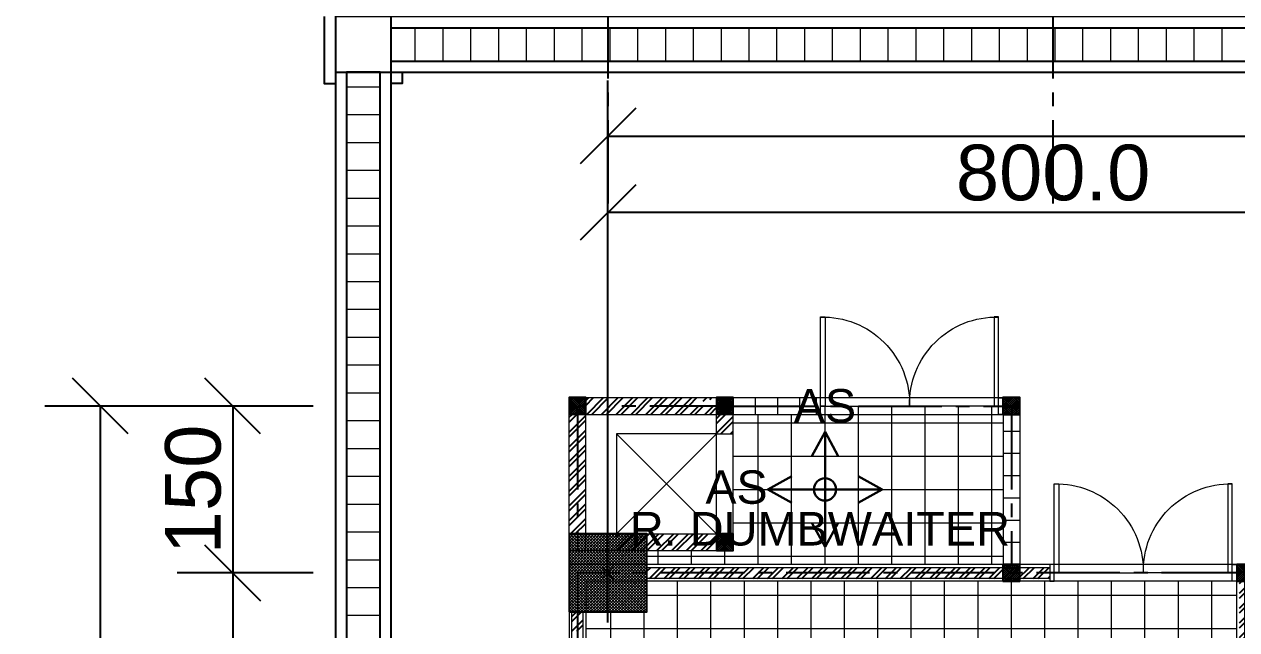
# Model space of a CAD drawing. Header units: inches. Extents: x 249 to 1192, y -18 to 440.
# Drawn here: x 424.26 to 435.16, y 273.08 to 278.52 of the extents above; entities that cross this region are included whole.
import ezdxf

# ---------------------------------------------------------------- set-up
doc = ezdxf.new("R2010")
doc.units = ezdxf.units.IN
doc.header["$MEASUREMENT"] = 0
doc.linetypes.add('CENTER2', pattern=[1.125, 0.75, -0.125, 0.125, -0.125])
for name, color, linetype, lineweight in [('ARSIR BETON', 8, 'Continuous', 0), ('DIMENSI', 85, 'Continuous', 20), ('DINDING', 6, 'Continuous', 0), ('DINDING2', 137, 'Continuous', 20), ('KERAMIKK', 142, 'Continuous', 5), ('kol', 1, 'Continuous', 30), ('KUSEN', 16, 'Continuous', 15), ('NOT', 7, 'Continuous', 9), ('TEXT (KET. RUANG)', 7, 'Continuous', 5)]:
    doc.layers.add(name, color=color, linetype=linetype, lineweight=lineweight)
for name, color, linetype in [('ARSIR DINDING', 64, 'Continuous'), ('AS', 15, 'CENTER2'), ('KOLOM', 5, 'Continuous'), ('SALURAN', 117, 'Continuous')]:
    doc.layers.add(name, color=color, linetype=linetype)
doc.styles.get("Standard").update_dxf_attribs({"font": 'arial.ttf'})
doc.dimstyles.new('UK. GDG PERTEMUAN', dxfattribs={"dimtxt": 0.5, "dimasz": 0.5, "dimexe": 0.5, "dimexo": 0.05, "dimgap": 0.1, "dimtad": 2, "dimdec": 0, "dimlfac": 100, "dimzin": 0, "dimdsep": 46, "dimtxsty": 'Standard', "dimblk": 'OBLIQUE', "dimcen": 0.09, "dimclrd": 8, "dimclre": 256, "dimclrt": 256, "dimadec": 0, "dimazin": 0, "dimtfac": 1, "dimtdec": 0, "dimtofl": 0, "dimtmove": 0, "dimatfit": 3, "dimldrblk": 'OBLIQUE', "dimfxl": 0, "dimtolj": 1, "dimtzin": 0, "dimarcsym": 0})

# ---------------------------------------------------------------- blocks, each defined once
blk = doc.blocks.new('K1')
at = {"layer": 'ARSIR BETON'}
h = blk.add_hatch(dxfattribs=at)
h.set_pattern_fill('ANSI37', color=256, scale=0.15, style=0)
h.set_pattern_definition([(45, (258.37489, 277.120751), (-0.01325825, 0.01325825), []), (135, (258.37489, 277.120751), (-0.01325825, -0.01325825), [])])
h.paths.add_polyline_path([(259.125, 277.171), (259.125, 277.871), (258.425, 277.871), (258.425, 277.171)])
at = {"layer": 'KOLOM'}
blk.add_lwpolyline([(258.425, 277.171), (259.125, 277.171), (259.125, 277.871), (258.425, 277.871)], close=True, dxfattribs=at)
for points in [[(258.725, 277.571), (258.825, 277.471)], [(258.725, 277.471), (258.825, 277.571)]]:
    blk.add_lwpolyline(points, dxfattribs=at)
blk = doc.blocks.new('K2')
at = {"layer": 'ARSIR BETON'}
h = blk.add_hatch(dxfattribs=at)
h.set_pattern_fill('ANSI37', color=256, scale=0.1, style=0)
h.set_pattern_definition([(45, (-38.743626, 268.082874), (-0.0088388, 0.0088388), []), (135, (-38.743626, 268.082874), (-0.0088388, -0.0088388), [])])
h.paths.add_polyline_path([(-38.594, 268.233), (-38.744, 268.233), (-38.744, 268.083), (-38.594, 268.083)])
at = {"layer": 'KOLOM'}
blk.add_lwpolyline([(-38.744, 268.083), (-38.594, 268.083), (-38.594, 268.233), (-38.744, 268.233)], close=True, dxfattribs=at)
blk = doc.blocks.new('P1')
for points in [[(-56.664, 234.186), (-56.664, 234.986), (-56.624, 234.986), (-56.624, 234.186), (-56.664, 234.186)], [(-55.064, 234.186), (-55.064, 234.986), (-55.104, 234.986), (-55.104, 234.186), (-55.064, 234.186)], [(-56.664, 234.186), (-55.864, 234.186)], [(-55.064, 234.186), (-55.864, 234.186)]]:
    blk.add_lwpolyline(points)
for points in [[(-56.704, 234.111), (-56.664, 234.111), (-56.664, 234.261), (-56.704, 234.261)], [(-55.024, 234.111), (-55.064, 234.111), (-55.064, 234.261), (-55.024, 234.261)]]:
    blk.add_lwpolyline(points, close=True)
for centre, start, end in [((-56.644, 234.206), 358.5312, 91.4688), ((-55.084, 234.206), 88.5312, 181.4688)]:
    blk.add_arc(centre, 0.78, start, end)
blk = doc.blocks.new('_Oblique')
at = {"color": 0, "linetype": 'ByBlock', "lineweight": -2}
blk.add_line((-0.5, -0.5), (0.5, 0.5), dxfattribs=at)
blk = doc.blocks.new('*D458')
at = {"layer": 'DEFPOINTS', "color": 0}
for p in [(429.507, 276.831), (429.507, 273.095), (437.507, 273.095)]:
    blk.add_point(p, dxfattribs=at)
at = {"layer": 'DIMENSI', "lineweight": -2}
for p, q in [((429.507, 273.145), (429.507, 277.331)), ((437.507, 273.145), (437.507, 277.331))]:
    blk.add_line(p, q, dxfattribs=at)
at = {"layer": 'DIMENSI', "color": 8, "lineweight": -2}
blk.add_line((437.507, 276.831), (429.507, 276.831), dxfattribs=at)
at = {"layer": 'DIMENSI', "color": 8, "lineweight": -2, "xscale": 0.5, "yscale": 0.5, "zscale": 0.5, "rotation": 180}
blk.add_blockref('_Oblique', (429.507, 276.831), dxfattribs=at)
at = {"layer": 'DIMENSI', "color": 8, "lineweight": -2, "xscale": 0.5, "yscale": 0.5, "zscale": 0.5}
blk.add_blockref('_Oblique', (437.507, 276.831), dxfattribs=at)
at = {"layer": 'DIMENSI', "insert": (433.507, 277.187), "char_height": 0.5, "attachment_point": 5}
blk.add_mtext('\\A1;800.0', dxfattribs=at)
blk = doc.blocks.new('*D460')
at = {"layer": 'DEFPOINTS', "color": 0}
for p in [(480.507, 277.518), (429.507, 275.87), (480.507, 275.822)]:
    blk.add_point(p, dxfattribs=at)
at = {"layer": 'DIMENSI', "lineweight": -2}
for p, q in [((429.507, 275.92), (429.507, 278.018)), ((480.507, 275.872), (480.507, 278.018))]:
    blk.add_line(p, q, dxfattribs=at)
at = {"layer": 'DIMENSI', "color": 8, "lineweight": -2}
blk.add_line((429.507, 277.518), (480.507, 277.518), dxfattribs=at)
at = {"layer": 'DIMENSI', "color": 8, "lineweight": -2, "xscale": 0.5, "yscale": 0.5, "zscale": 0.5, "rotation": 180}
blk.add_blockref('_Oblique', (429.507, 277.518), dxfattribs=at)
at = {"layer": 'DIMENSI', "color": 8, "lineweight": -2, "xscale": 0.5, "yscale": 0.5, "zscale": 0.5}
blk.add_blockref('_Oblique', (480.507, 277.518), dxfattribs=at)
at = {"layer": 'DIMENSI', "insert": (455.007, 277.873), "char_height": 0.5, "attachment_point": 5}
blk.add_mtext('\\A1;5100.0', dxfattribs=at)
blk = doc.blocks.new('*D467')
at = {"layer": 'DEFPOINTS', "color": 0}
for p in [(426.907, 275.092), (426.135, 273.592), (426.907, 273.592)]:
    blk.add_point(p, dxfattribs=at)
at = {"layer": 'DIMENSI', "lineweight": -2}
for p, q in [((426.857, 275.092), (425.635, 275.092)), ((426.857, 273.592), (425.635, 273.592))]:
    blk.add_line(p, q, dxfattribs=at)
at = {"layer": 'DIMENSI', "color": 8, "lineweight": -2}
blk.add_line((426.135, 275.092), (426.135, 273.592), dxfattribs=at)
at = {"layer": 'DIMENSI', "color": 8, "lineweight": -2, "xscale": 0.5, "yscale": 0.5, "zscale": 0.5}
for p, rotation in [((426.135, 275.092), 90), ((426.135, 273.592), 270)]:
    blk.add_blockref('_Oblique', p, dxfattribs=dict(at, rotation=rotation))
at = {"layer": 'DIMENSI', "insert": (425.78, 274.342), "char_height": 0.5, "attachment_point": 5, "rotation": 90}
blk.add_mtext('\\A1;150', dxfattribs=at)
blk = doc.blocks.new('*D468')
at = {"layer": 'DEFPOINTS', "color": 0}
for p in [(426.907, 273.592), (426.135, 269.592), (426.907, 269.592)]:
    blk.add_point(p, dxfattribs=at)
at = {"layer": 'DIMENSI', "lineweight": -2}
for p, q in [((426.857, 273.592), (425.635, 273.592)), ((426.857, 269.592), (425.635, 269.592))]:
    blk.add_line(p, q, dxfattribs=at)
at = {"layer": 'DIMENSI', "color": 8, "lineweight": -2}
blk.add_line((426.135, 273.592), (426.135, 269.592), dxfattribs=at)
at = {"layer": 'DIMENSI', "color": 8, "lineweight": -2, "xscale": 0.5, "yscale": 0.5, "zscale": 0.5}
for p, rotation in [((426.135, 273.592), 90), ((426.135, 269.592), 270)]:
    blk.add_blockref('_Oblique', p, dxfattribs=dict(at, rotation=rotation))
at = {"layer": 'DIMENSI', "insert": (425.78, 271.592), "char_height": 0.5, "attachment_point": 5, "rotation": 90}
blk.add_mtext('\\A1;400', dxfattribs=at)
blk = doc.blocks.new('*D473')
at = {"layer": 'DEFPOINTS', "color": 0}
for p in [(424.945, 275.092), (426.907, 275.092), (426.907, 249.592)]:
    blk.add_point(p, dxfattribs=at)
at = {"layer": 'DIMENSI', "lineweight": -2}
for p, q in [((426.857, 275.092), (424.445, 275.092)), ((426.857, 249.592), (424.445, 249.592))]:
    blk.add_line(p, q, dxfattribs=at)
at = {"layer": 'DIMENSI', "color": 8, "lineweight": -2}
blk.add_line((424.945, 249.592), (424.945, 275.092), dxfattribs=at)
at = {"layer": 'DIMENSI', "color": 8, "lineweight": -2, "xscale": 0.5, "yscale": 0.5, "zscale": 0.5}
for p, rotation in [((424.945, 275.092), 90), ((424.945, 249.592), 270)]:
    blk.add_blockref('_Oblique', p, dxfattribs=dict(at, rotation=rotation))
at = {"layer": 'DIMENSI', "insert": (424.589, 262.342), "char_height": 0.5, "attachment_point": 5, "rotation": 90}
blk.add_mtext('\\A1;2550', dxfattribs=at)

msp = doc.modelspace()

# ---------------------------------------------------------------- hatches: boundary and pattern name
at = {"layer": 'ARSIR DINDING'}
h = msp.add_hatch(dxfattribs=at)
h.set_pattern_fill('ANSI32', color=256, scale=0.25, style=0)
h.set_pattern_definition([(45, (-257.8759, 71.35337), (-0.066291261, 0.066291261), []), (45, (-257.83171, 71.35337), (-0.066291261, 0.066291261), [])])
h.paths.add_polyline_path([(429.3072, 274.842), (429.3072, 275.017), (429.2322, 275.017), (429.2322, 273.942), (429.3072, 273.942)])
h.paths.add_polyline_path([(429.2322, 275.017), (429.1572, 275.017), (429.1572, 273.942), (429.2322, 273.942)])
h.paths.add_polyline_path([(430.4822, 275.092), (429.3072, 275.092), (429.3072, 275.017), (430.4822, 275.017)])
h.paths.add_polyline_path([(430.4822, 275.167), (429.3072, 275.167), (429.3072, 275.092), (430.2072, 275.092)])
h.paths.add_polyline_path([(430.4822, 273.942), (429.5822, 273.942), (429.5822, 273.792), (430.4822, 273.792)])
h = msp.add_hatch(dxfattribs=at)
h.set_pattern_fill('ANSI32', color=256, scale=0.25, style=0)
h.set_pattern_definition([(45, (-257.6009, 71.35337), (-0.066291261, 0.066291261), []), (45, (-257.55671, 71.35337), (-0.066291261, 0.066291261), [])])
h.paths.add_polyline_path([(430.6322, 274.842), (430.6322, 275.017), (430.4822, 275.017), (430.4822, 274.842)])
h = msp.add_hatch(dxfattribs=at)
h.set_pattern_fill('ANSI32', color=256, scale=0.25, style=0)
h.set_pattern_definition([(45, (429.85718, 269.54204), (-0.0662913, 0.0662913), []), (45, (429.90137, 269.54204), (-0.0662913, 0.0662913), [])])
h.paths.add_polyline_path([(433.4774, 273.542), (429.8572, 273.542), (429.8572, 273.642), (433.4774, 273.642)])
h.paths.add_polyline_path([(435.1824, 269.667), (435.2824, 269.667), (435.2824, 273.517), (435.1824, 273.517)])
h.paths.add_polyline_path([(437.7074, 269.642), (435.3074, 269.642), (435.3074, 269.5421), (437.7074, 269.5421)])
h.paths.add_polyline_path([(430.5578, 269.642), (435.1574, 269.642), (435.1574, 269.542), (430.5578, 269.542)])
h = msp.add_hatch(dxfattribs=at)
h.set_pattern_fill('ANSI32', color=256, scale=0.25, style=0)
h.set_pattern_definition([(45, (429.18218, 273.06791), (-0.06629, 0.06629), []), (45, (429.22637, 273.06791), (-0.06629, 0.06629), [])])
h.paths.add_polyline_path([(429.2822, 273.242), (429.2322, 273.242), (429.2322, 273.0679), (429.2822, 273.0679)])
h.paths.add_polyline_path([(429.2322, 273.242), (429.1822, 273.242), (429.1822, 273.0679), (429.2322, 273.0679)])
at = {"layer": 'DINDING2'}
h = msp.add_hatch(dxfattribs=at)
h.set_pattern_fill('_USER', color=23, scale=0.25, angle=90, style=0, pattern_type=0)
h.set_pattern_definition([(90, (444.02546, 278.19204), (-0.25, 2e-17), [])])
h.paths.add_polyline_path([(427.5577, 278.492), (427.5577, 278.192), (480.8572, 278.192), (480.8572, 278.492)])
h = msp.add_hatch(dxfattribs=at)
h.set_pattern_fill('_USER', color=23, scale=0.25, angle=90, style=0, pattern_type=0)
h.set_pattern_definition([(4e-15, (427.1582, 263.46083), (2e-17, -0.25), [])])
h.paths.add_polyline_path([(427.1572, 278.0915), (427.4582, 278.1915), (427.4582, 246.8426), (427.1582, 246.8426)])
at = {"layer": 'KERAMIKK'}
h = msp.add_hatch(dxfattribs=at)
h.set_pattern_fill('_USER', color=256, scale=0.3, style=0, double=1, pattern_type=0)
h.set_pattern_definition([(0, (431.45718, 274.34203), (0, 0.3), []), (90, (431.45718, 274.34203), (-0.3, 2e-17), [])])
h.paths.add_polyline_path([(430.6322, 275.017), (431.4172, 275.017), (431.4172, 275.092), (433.0172, 275.092), (433.0172, 275.017), (433.0572, 275.017), (433.0572, 273.667), (429.8572, 273.667), (429.8572, 273.792), (430.6322, 273.792)])
h = msp.add_hatch(dxfattribs=at)
h.set_pattern_fill('_USER', color=256, scale=0.3, style=0, double=1, pattern_type=0)
h.set_pattern_definition([(0, (432.2323, 271.59205), (0, 0.3), []), (90, (432.2323, 271.59205), (-0.3, 2e-17), [])])
h.paths.add_polyline_path([(429.8572, 273.242), (429.8572, 273.517), (435.1574, 273.517), (435.1574, 269.6671), (429.3072, 269.667), (429.3072, 273.242)])
at = {"layer": 'KUSEN'}
h = msp.add_hatch(dxfattribs=at)
h.set_pattern_fill('_USER', color=256, scale=0.2, angle=90, style=0, pattern_type=0)
h.set_pattern_definition([(90, (430.63218, 275.01702), (-0.2, 1e-17), [])])
h.paths.add_polyline_path([(431.3772, 275.167), (430.6322, 275.167), (430.6322, 275.092), (431.3772, 275.092)])
h.paths.add_polyline_path([(431.3772, 275.092), (430.6322, 275.092), (430.6322, 275.017), (431.3772, 275.017)])
h = msp.add_hatch(dxfattribs=at)
h.set_pattern_fill('_USER', color=256, scale=0.2, style=0, pattern_type=0)
h.set_pattern_definition([(0, (433.05718, 273.66704), (0, 0.2), [])])
h.paths.add_polyline_path([(433.2072, 275.017), (433.1322, 275.017), (433.1322, 273.667), (433.2072, 273.667)])
h.paths.add_polyline_path([(433.1322, 275.017), (433.0572, 275.017), (433.0572, 273.667), (433.1322, 273.667)])

# ---------------------------------------------------------------- linework, layer by layer
at = {"layer": 'AS'}
for points in [[(429.5074, 276.9105), (429.5074, 278.7913)], [(433.5074, 276.9105), (433.5074, 278.7913)], [(429.2322, 275.092), (429.2322, 273.792)], [(430.6322, 275.092), (429.5072, 275.092)], [(430.6322, 275.092), (433.1322, 275.092), (433.1322, 273.667)]]:
    msp.add_lwpolyline(points, dxfattribs=at)
msp.add_lwpolyline([(429.2322, 269.592), (435.2324, 269.592), (435.2324, 273.592), (429.2322, 273.592)], close=True, dxfattribs=at)
at = {"layer": 'DINDING'}
for points in [[(429.1572, 273.792), (429.1572, 275.167), (430.6322, 275.167)], [(429.1572, 273.792), (430.6322, 273.792), (430.6322, 275.167)], [(429.8572, 273.942), (430.4822, 273.942), (430.4822, 275.167)], [(430.6322, 275.167), (433.2072, 275.167), (433.2072, 273.667)], [(429.3072, 273.792), (429.3072, 275.017), (430.6322, 275.017)], [(430.6322, 275.017), (433.0572, 275.017), (433.0572, 273.667)], [(430.4822, 274.842), (429.5822, 273.942)], [(429.5822, 274.842), (430.4822, 273.942)], [(430.4822, 274.842), (430.6322, 274.842)]]:
    msp.add_lwpolyline(points, dxfattribs=at)
for points in [[(429.5822, 273.942), (430.4822, 273.942), (430.4822, 274.842), (429.5822, 274.842)], [(429.1572, 269.517), (435.3074, 269.517), (435.3074, 273.667), (429.1572, 273.667)], [(437.8574, 269.517), (435.1574, 269.5171), (435.1574, 273.667), (437.8574, 273.667)], [(429.3072, 269.667), (435.1574, 269.667), (435.1574, 273.517), (429.3072, 273.517)]]:
    msp.add_lwpolyline(points, close=True, dxfattribs=at)
at = {"layer": 'DINDING2'}
for points in [[(433.4774, 273.542), (429.8572, 273.542), (429.8572, 273.642), (433.4774, 273.642)], [(429.1822, 273.242), (429.2822, 273.242), (429.2822, 269.667), (429.1822, 269.667)]]:
    msp.add_lwpolyline(points, close=True, dxfattribs=at)
at = {"layer": 'kol'}
for q in [(431.4572, 274.8584), (430.942, 274.342), (431.9723, 274.342), (431.4572, 273.8257)]:
    msp.add_line((431.4572, 274.342), q, dxfattribs=at)
for points in [[(431.3381, 274.6424), (431.4572, 274.8584), (431.5762, 274.6424)], [(431.158, 274.4611), (430.942, 274.342), (431.158, 274.223)], [(431.7563, 274.4611), (431.9723, 274.342), (431.7563, 274.223)], [(431.3381, 274.0417), (431.4572, 273.8257), (431.5762, 274.0417)]]:
    msp.add_lwpolyline(points, dxfattribs=at)
msp.add_circle((431.4572, 274.342), 0.1, dxfattribs=at)
at = {"layer": 'SALURAN'}
for points in [[(426.9577, 278.5915), (426.9577, 277.9915), (427.0577, 277.9915)], [(427.5072, 278.092), (480.8572, 278.0915), (480.8572, 278.5915), (427.5072, 278.592)], [(427.5577, 278.492), (480.8572, 278.492)], [(427.0577, 278.1915), (427.0572, 278.1915), (427.0572, 246.9426)], [(427.5577, 278.192), (480.8572, 278.192)], [(427.5582, 246.9426), (427.5582, 278.1915), (427.5577, 278.1915)], [(427.6577, 278.092), (427.6577, 277.9915), (427.5577, 277.9915)]]:
    msp.add_lwpolyline(points, dxfattribs=at)
for points in [[(427.0577, 278.0915), (427.5577, 278.0915), (427.5577, 278.5915), (427.0577, 278.5915)], [(427.4582, 278.0915), (427.1572, 278.0915), (427.1572, 246.8426), (427.4582, 246.8426)]]:
    msp.add_lwpolyline(points, close=True, dxfattribs=at)

# ---------------------------------------------------------------- block references
for p in [(467.9008, 6.9342), (469.2258, 6.9342), (471.8008, 6.9341), (469.2258, 5.7092), (471.8008, 5.4342)]:
    msp.add_blockref('K2', p)
at = {"rotation": 359.9955922790221}
msp.add_blockref('K2', (473.8804, 5.4312), dxfattribs=at)
at = {"layer": 'KOLOM'}
msp.add_blockref('K1', (170.7323, -3.9287), dxfattribs=at)
at = {"layer": 'KUSEN', "xscale": -1}
for p in [(376.3535, 40.9059), (378.4537, 39.4059)]:
    msp.add_blockref('P1', p, dxfattribs=at)

# ---------------------------------------------------------------- texts
at = {"layer": 'NOT', "char_height": 0.3}
for s, insert, attachment_point in [('\\pi0.040789;AS', (431.1366, 275.2443), 1), ('AS', (430.9414, 274.5132), 3)]:
    msp.add_mtext_dynamic_manual_height_columns(s, width=0.618755, gutter_width=12.5, heights=[0], dxfattribs=dict(at, insert=insert, attachment_point=attachment_point))
at = {"layer": 'TEXT (KET. RUANG)'}
msp.add_text('R. DUMBWAITER', height=0.301499, dxfattribs=at).set_placement((429.7039, 273.8381))

# ---------------------------------------------------------------- dimensions: what is measured, and where the dimension line sits
at = {"layer": 'DIMENSI'}
dim = msp.add_linear_dim(base=(480.5074, 277.5177), p1=(429.5074, 275.8695), p2=(480.5074, 275.8217), dimstyle='UK. GDG PERTEMUAN', override={"dimdec": 1}, dxfattribs=at)
dim.commit()
dim.dimension.update_dxf_attribs({"geometry": '*D460', "text_midpoint": (455.0074, 277.873)})
dim = msp.add_aligned_dim(p1=(437.5074, 273.0945), p2=(429.5074, 273.0945), distance=-3.7369, dimstyle='UK. GDG PERTEMUAN', override={"dimdec": 1}, dxfattribs=at)
dim.commit()
dim.dimension.update_dxf_attribs({"geometry": '*D458', "text_midpoint": (433.5074, 277.1868)})
for base, p1, p2, picture, middle in [((424.9446, 275.092), (426.9067, 249.592), (426.9067, 275.092), '*D473', (424.5893, 262.342)), ((426.1353, 269.5921), (426.9067, 273.592), (426.9067, 269.5921), '*D468', (425.78, 271.5921))]:
    dim = msp.add_linear_dim(base=base, p1=p1, p2=p2, angle=90, dimstyle='UK. GDG PERTEMUAN', dxfattribs=at)
    dim.commit()
    dim.dimension.update_dxf_attribs({"geometry": picture, "text_midpoint": middle})
dim = msp.add_linear_dim(base=(426.1353, 273.592), p1=(426.9067, 275.092), p2=(426.9067, 273.592), angle=90, dimstyle='UK. GDG PERTEMUAN', dxfattribs=at)
dim.commit()
dim.dimension.update_dxf_attribs({"geometry": '*D467', "text_midpoint": (426.1353, 274.342), "dimtype": 160})

doc.saveas('drawing.dxf')
